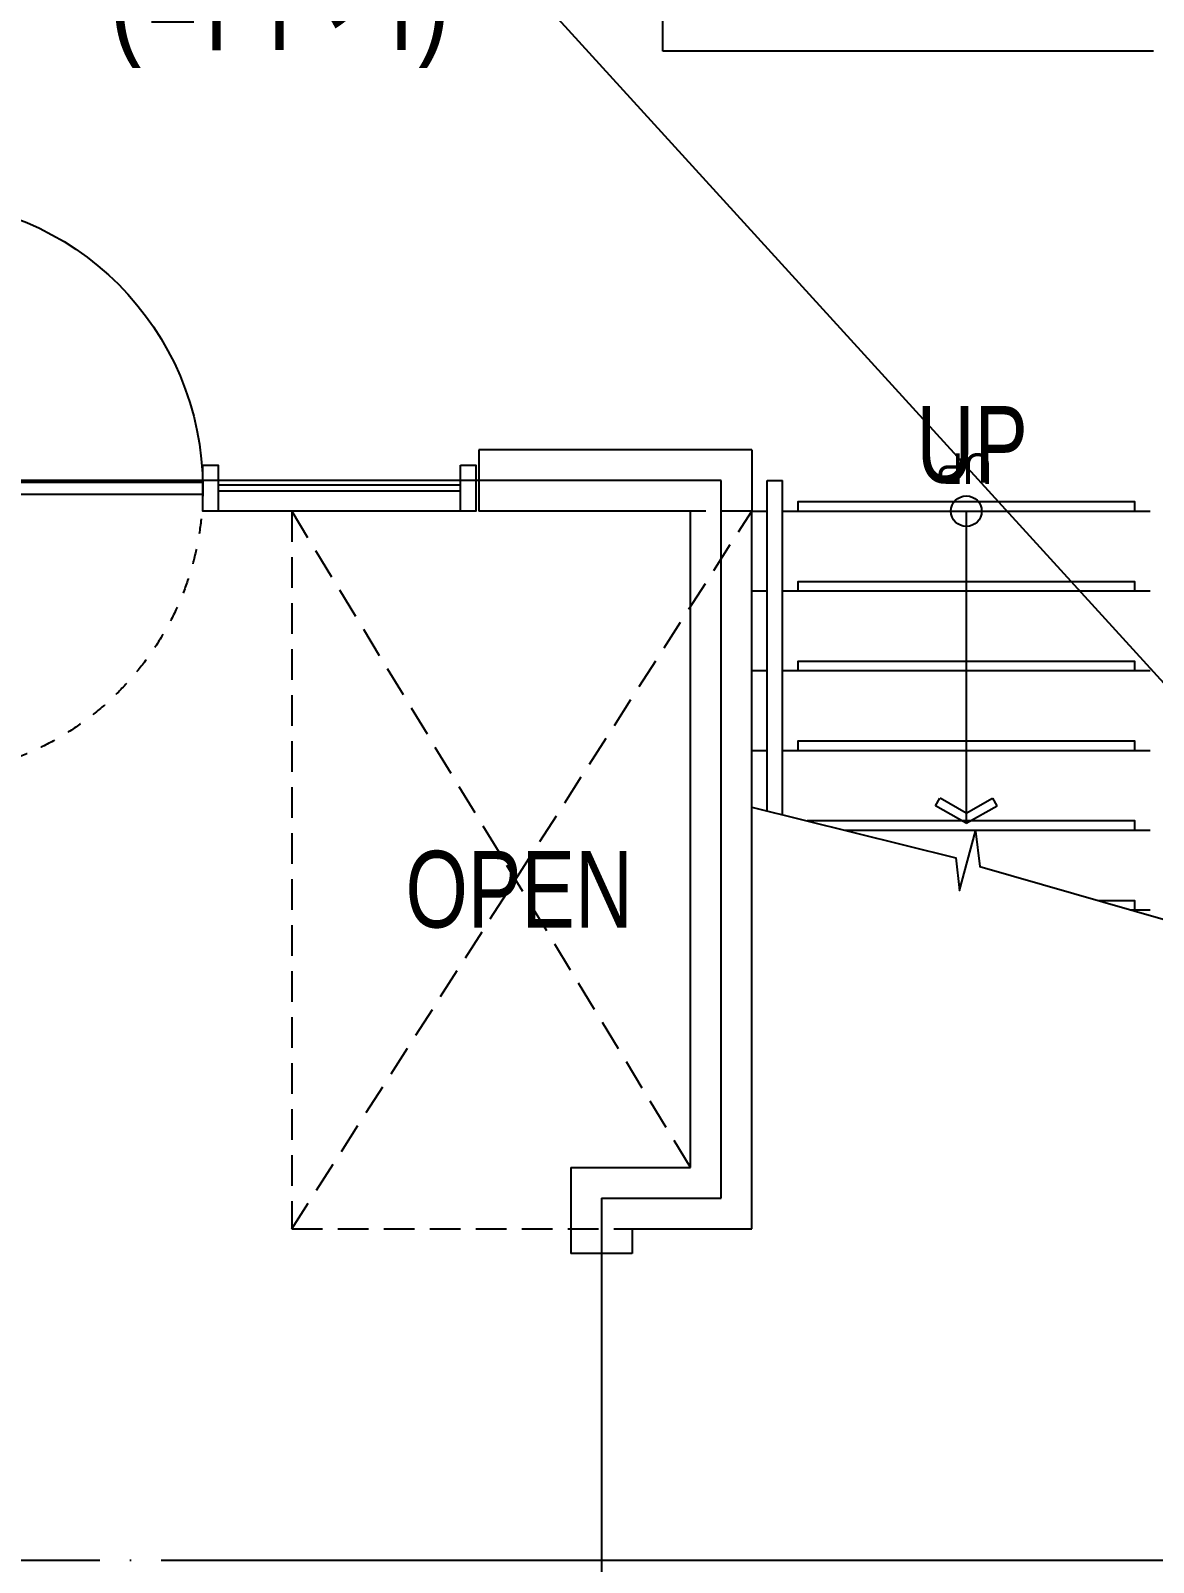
# Model space of a CAD drawing. Header units: millimetres. Extents: x 0 to 1390178, y 0 to 110113.
# Drawn here: x 380811 to 384472, y 31910 to 36904 of the extents above; entities that cross this region are included whole.
import ezdxf
from ezdxf.enums import TextEntityAlignment as Align
from ezdxf.xclip import XClip

# ---------------------------------------------------------------- set-up
doc = ezdxf.new("R2010")
doc.units = ezdxf.units.MM
doc.header["$LTSCALE"] = 100
doc.header["$XCLIPFRAME"] = 0
for name, pattern in [('X - 평면도$0$CEN', [62, 60, -1, 0, -1]), ('X - 평면도$0$H1', [1, 0.5, -0.5]), ('X - 평면도$0$HID', [1.5, 1, -0.5])]:
    doc.linetypes.add(name, pattern=pattern)
doc.layers.get('DEFPOINTS').update_dxf_attribs({"color": 145})
for name, color, linetype in [('AA-XXXX-TEXT', 3, 'Continuous'), ('X - 평면도$0$A-grid', 7, 'Continuous'), ('X - 평면도$0$A-SYM', 7, 'Continuous'), ('X - 평면도$0$AA-DWXM-WIND', 4, 'Continuous'), ('X - 평면도$0$AA-SSXM-STRS', 4, 'Continuous'), ('X - 평면도$0$AA-WAXM-CONC', 2, 'Continuous'), ('X - 평면도$0$AA-XXXX-CNTL', 1, 'X - 평면도$0$CEN'), ('X - 평면도$0$AA-XXXX-SYMB', 7, 'Continuous'), ('X - 평면도$0$HID', 7, 'X - 평면도$0$HID')]:
    doc.layers.add(name, color=color, linetype=linetype)
doc.layers.add('X - 평면도$0$A-door', color=4, linetype='Continuous', lineweight=25)
doc.layers.add('X - 평면도$0$DEFPOINT', color=163, linetype='Continuous', plot=False)
doc.styles.add('HAUD01', font='Dotum.ttf')
doc.styles.add('X - 평면도$0$HAUD01', font='Dotum.ttf')

# ---------------------------------------------------------------- blocks, each defined once
blk = doc.blocks.new('X - 평면도$0$arrow1')
for p, q in [((0, 0), (0.286, 0.501)), ((0.286, 0.501), (0.41, 0.43)), ((0.165, 0), (0.41, 0.429)), ((0, 0), (0.286, -0.501)), ((0.165, 0), (0.41, -0.429)), ((0.286, -0.501), (0.41, -0.43))]:
    blk.add_line(p, q)
blk = doc.blocks.new('*U865')
at = {"layer": 'X - 평면도$0$A-door', "color": 9}
for p, q in [((50, 20), (1000, 20)), ((50, -20), (1000, -20))]:
    blk.add_line(p, q, dxfattribs=at)
at = {"layer": 'X - 평면도$0$A-door', "linetype": 'X - 평면도$0$H1'}
blk.add_lwpolyline([(60, -25), (60, 940), (90, 940), (90, -25)], close=True, dxfattribs=at)
at = {"layer": 'X - 평면도$0$A-door'}
for points in [[(0, -75), (50, -75), (50, 75), (0, 75)], [(1000, -75), (1050, -75), (1050, 75), (1000, 75)], [(60, 25), (60, -940), (90, -940), (90, 25)]]:
    blk.add_lwpolyline(points, close=True, dxfattribs=at)
blk.add_circle((75, 0), 5, dxfattribs=at)
at = {"layer": 'X - 평면도$0$A-door', "color": 1, "linetype": 'X - 평면도$0$H1'}
blk.add_arc((60, 0), 940, 360, 90, dxfattribs=at)
at = {"layer": 'X - 평면도$0$A-door', "color": 1}
blk.add_arc((60, 0), 940, 270, 0, dxfattribs=at)
blk = doc.blocks.new('X - 평면도$0$A$Cfb342870')
at = {"layer": 'DEFPOINTS'}
blk.add_line((0, 0), (-19177.2, 21040.9), dxfattribs=at)
at = {"layer": 'X - 평면도$0$AA-DWXM-WIND'}
for p, q in [((-17177.2, 16976), (-17967.2, 16976)), ((-17177.2, 16956), (-17967.2, 16956))]:
    blk.add_line(p, q, dxfattribs=at)
at = {"layer": 'X - 평면도$0$AA-DWXM-WIND', "color": 8}
blk.add_line((-17177.2, 16890.9), (-17967.2, 16890.9), dxfattribs=at)
blk.add_line((-17177.2, 16890.9), (-17967.2, 16890.9), dxfattribs=at)
at = {"layer": 'X - 평면도$0$AA-DWXM-WIND'}
blk.add_lwpolyline([(-17177.2, 17040.9), (-17127.2, 17040.9), (-17127.2, 16890.9), (-17177.2, 16890.9)], close=True, dxfattribs=at)
at = {"layer": 'X - 평면도$0$AA-WAXM-CONC'}
for p, q in [((-16517.2, 18390.9), (-16517.2, 19120.9)), ((-14917.2, 18390.9), (-16517.2, 18390.9)), ((-17117.2, 17090.9), (-17117.2, 16890.9)), ((-16227.2, 17090.9), (-17117.2, 17090.9)), ((-16227.2, 17090.9), (-16227.2, 16890.9)), ((-16427.2, 16890.9), (-17117.2, 16890.9)), ((-16427.2, 14750.9), (-16427.2, 16890.9)), ((-16227.2, 14550.9), (-16227.2, 16890.9)), ((-16817.2, 14750.9), (-16427.2, 14750.9)), ((-16817.2, 14750.9), (-16817.2, 14470.9)), ((-16617.2, 14550.9), (-16227.2, 14550.9)), ((-16617.2, 14550.9), (-16617.2, 14470.9)), ((-16617.2, 14470.9), (-16817.2, 14470.9))]:
    blk.add_line(p, q, dxfattribs=at)
at = {"layer": 'X - 평면도$0$AA-XXXX-CNTL'}
for p, q in [((-16327.2, 16990.9), (-19177.2, 16990.9)), ((-16327.2, 14650.9), (-16327.2, 16990.9)), ((-16717.2, 14650.9), (-16327.2, 14650.9)), ((-16717.2, 14650.9), (-16717.2, 13150.9))]:
    blk.add_line(p, q, dxfattribs=at)
at = {"layer": 'X - 평면도$0$A-grid', "xscale": -1, "rotation": 180}
blk.add_blockref('*U865', (-19017.2, 16965.9), dxfattribs=at)
blk = doc.blocks.new('X - 평면도', base_point=(-475.4, -286.7))
at = {"layer": 'X - 평면도$0$A-SYM'}
blk.add_lwpolyline([(570412, 49128), (571077.3, 48963.2), (571090, 48856.2), (571141.8, 49049.4), (571155.6, 48934), (571863.9, 48730.8)], dxfattribs=at)
at = {"layer": 'X - 평면도$0$AA-SSXM-STRS'}
for p, q in [((570462, 49115.6), (570462, 50193.1)), ((570462, 50193.1), (570512, 50193.1)), ((570512, 49103.3), (570512, 50193.1)), ((570412, 49128), (570412, 50093.1)), ((570412, 50093.1), (570462, 50093.1)), ((570512, 50093.1), (571712, 50093.1)), ((570412, 49833.1), (570462, 49833.1)), ((570512, 49833.1), (571712, 49833.1)), ((570412, 49573.1), (570462, 49573.1)), ((570512, 49573.1), (571712, 49573.1)), ((570412, 49313.1), (570462, 49313.1)), ((570512, 49313.1), (571712, 49313.1)), ((570714.4, 49053.1), (571712, 49053.1)), ((571646.8, 48793.1), (571712, 48793.1))]:
    blk.add_line(p, q, dxfattribs=at)
at = {"layer": 'X - 평면도$0$AA-SSXM-STRS', "color": 8}
for points in [[(571662, 50093.1), (571662, 50123.1), (570562, 50123.1), (570562, 50093.1)], [(571662, 49833.1), (571662, 49863.1), (570562, 49863.1), (570562, 49833.1)], [(571662, 49573.1), (571662, 49603.1), (570562, 49603.1), (570562, 49573.1)], [(571662, 49313.1), (571662, 49343.1), (570562, 49343.1), (570562, 49313.1)], [(571662, 49053.1), (571662, 49083.1), (570593.3, 49083.1)], [(571662, 48793.1), (571662, 48823.1), (571542.2, 48823.1)]]:
    blk.add_lwpolyline(points, dxfattribs=at)
at = {"layer": 'X - 평면도$0$AA-XXXX-CNTL'}
blk.add_line((531286.2, 46673.1), (592213.6, 46673.1), dxfattribs=at)
at = {"layer": 'X - 평면도$0$AA-XXXX-SYMB'}
blk.add_lwpolyline([(571112, 50093.1), (571112, 49075.6)], dxfattribs=at)
blk.add_circle((571112, 50093.1), 50, dxfattribs=at)
at = {"layer": 'X - 평면도$0$HID', "color": 7}
for p, q in [((568912, 50093.1), (570212, 47953.1)), ((568912, 47753.1), (570412, 50093.1))]:
    blk.add_line(p, q, dxfattribs=at)
blk.add_lwpolyline([(570412, 50093.1), (568912, 50093.1), (568912, 47753.1), (570412, 47753.1)], close=True, dxfattribs=at)
blk.add_blockref('X - 평면도$0$A$Cfb342870', (586639.2, 33202.2))
at = {"layer": 'X - 평면도$0$AA-XXXX-SYMB', "xscale": 200.0000000000026, "yscale": 200.0000000000026, "zscale": 200.0000000000026, "rotation": 90}
blk.add_blockref('X - 평면도$0$arrow1', (571112, 49075.6), dxfattribs=at)
at = {"layer": 'X - 평면도$0$DEFPOINT', "style": 'X - 평면도$0$HAUD01'}
blk.add_text('UP', height=100, rotation=180, dxfattribs=at).set_placement((571104.9, 50231.6), align=Align.MIDDLE_CENTER)

msp = doc.modelspace()

# ---------------------------------------------------------------- block references
ref = msp.add_blockref('X - 평면도', (-187725.3, -15042.6))
XClip(ref).set_block_clipping_path([(523249.9173510034, 14755.918452476), (607249.9173510034, 74155.918452476)])

# ---------------------------------------------------------------- next in the draw order: texts
at = {"layer": 'AA-XXXX-TEXT', "style": 'HAUD01', "width": 0.8}
for s, height, p in [('(비주거)', 300, (381623.2, 37022.6)), ('UP', 250, (383881.1, 35554.9)), ('OPEN', 250, (382403.9, 34104.7))]:
    msp.add_text(s, height=height, dxfattribs=at).set_placement(p, align=Align.MIDDLE_CENTER)

doc.saveas('drawing.dxf')
